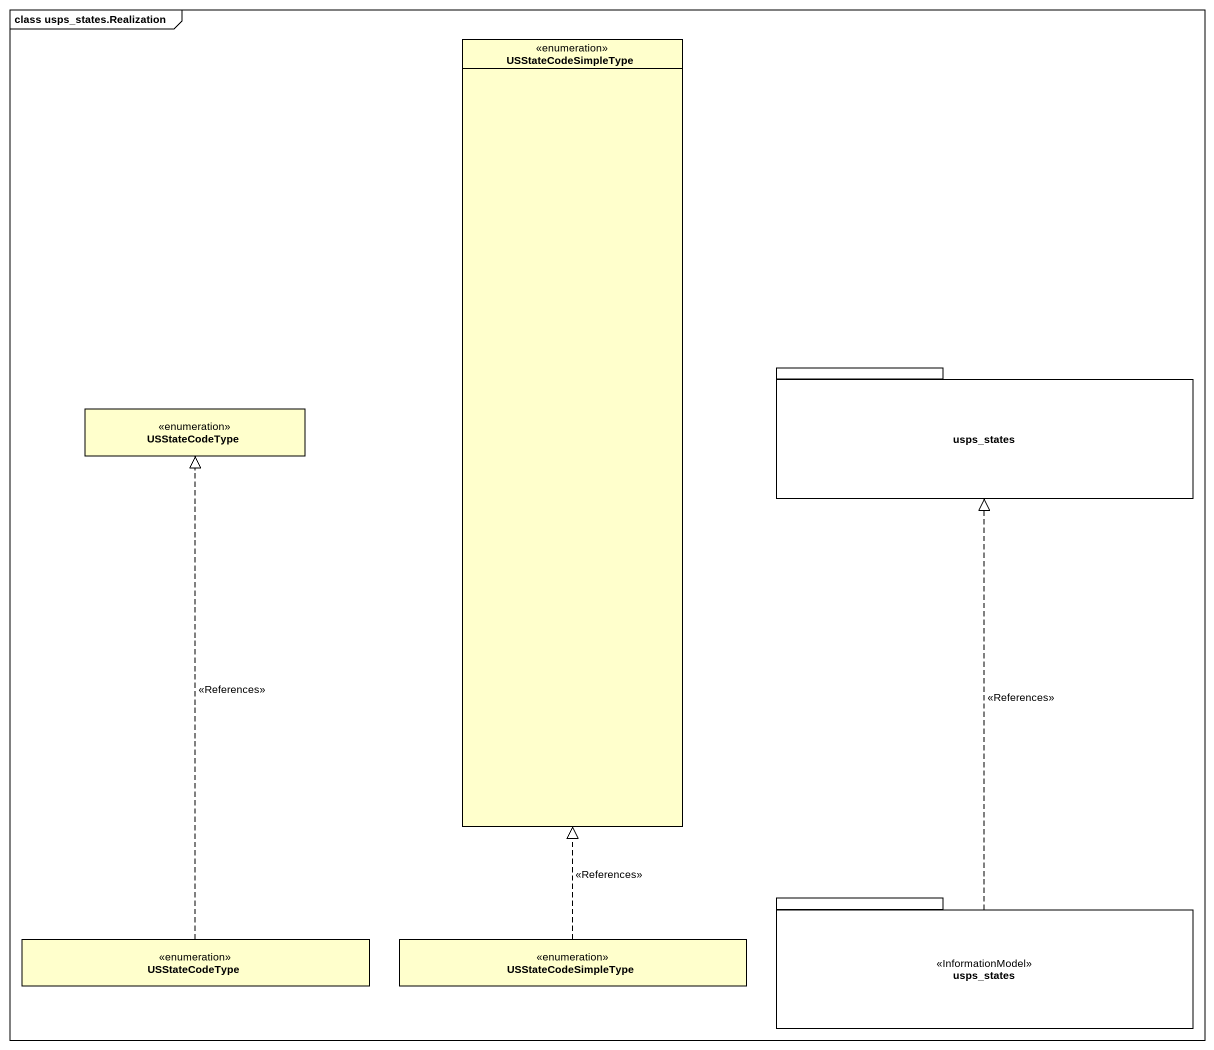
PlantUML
@startuml
mainframe class usps_states.Realization
hide circle
hide empty members
enum USStateCodeSimpleType
package usps_states {
}
enum USStateCodeType
package "usps_states" as usps_states_2 <<InformationModel>> {
}
enum "USStateCodeType" as USStateCodeType_2
enum "USStateCodeSimpleType" as USStateCodeSimpleType_2
usps_states_2 .up.|> usps_states : <<References>>
USStateCodeType_2 .up.|> USStateCodeType : <<References>>
USStateCodeSimpleType_2 .up.|> USStateCodeSimpleType : <<References>>
@enduml
